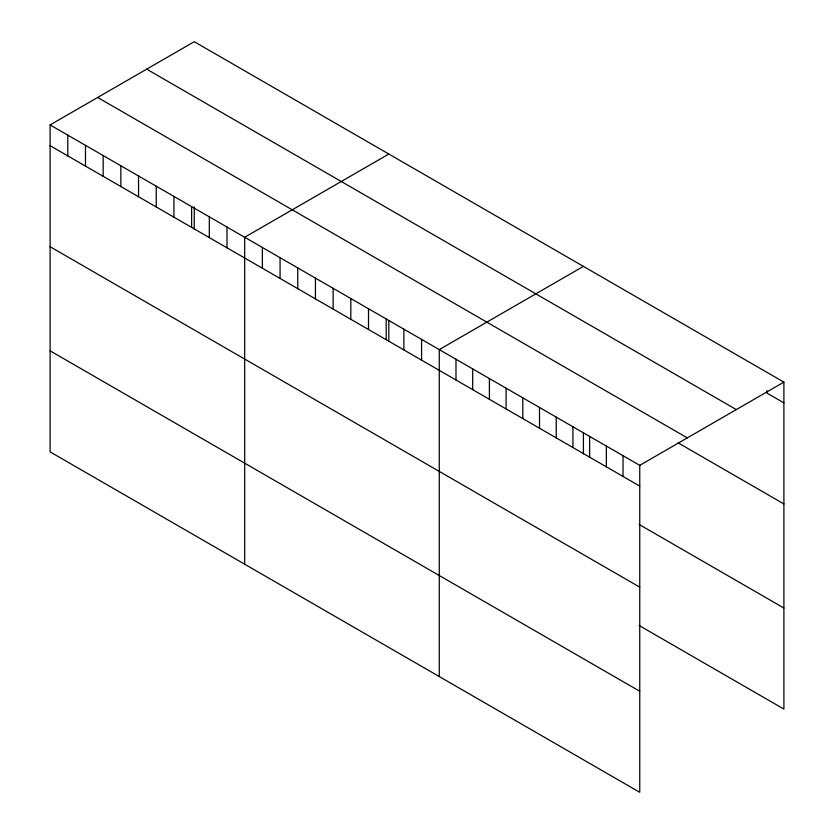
<?xml version="1.0" encoding="UTF-8"?>
<svg xmlns="http://www.w3.org/2000/svg" width="834" height="834" viewBox="0 0 834 834"><rect width="100%" height="100%" fill="white"/><g stroke="black" fill="none" stroke-linecap="round" stroke-linejoin="round"><path stroke-width="1.25" d="M50.103 124.923L639.751 465.351L639.751 792.3L50.103 451.872L50.103 124.923L194.249 41.7L783.897 382.128L783.897 709.077L639.105 625.479M388.832 154.04L244.685 237.263L244.685 564.211M583.414 266.38L439.268 349.602L439.268 676.551M639.751 465.351L783.897 382.128M783.897 402.885L767.186 393.241L767.186 390.646M146.68 69.159L736.328 409.598M97.672 97.463L687.32 437.892M678.094 442.844L783.897 503.934M50.103 145.679L639.751 486.107M639.105 524.44L783.897 608.038M50.103 246.728L639.751 587.157M50.103 350.833L639.751 691.261M623.04 455.708L623.04 476.464M606.339 446.065L606.339 466.821M589.628 436.411L589.628 457.178M583.414 432.804L583.414 453.873M572.927 426.768L572.927 447.535M556.215 417.125L556.215 437.881M539.504 407.482L539.504 428.238M522.803 397.839L522.803 418.595M506.092 388.185L506.092 408.952M489.391 378.542L489.391 399.298M472.68 368.899L472.68 389.655M455.979 359.256L455.979 380.012M421.577 339.396L421.577 360.152M403.885 329.18L403.885 349.936M388.832 320.454L388.832 341.523M386.205 318.963L386.205 339.73M368.513 308.757L368.513 329.513M350.822 298.541L350.822 319.297M333.131 288.335L333.131 309.091M315.44 278.118L315.44 298.874M297.759 267.902L297.759 288.658M280.068 257.696L280.068 278.452M262.376 247.479L262.376 268.235M226.994 227.056L226.994 247.813M209.303 216.84L209.303 237.596M194.249 206.874L194.249 229.183M191.622 206.623L191.622 227.39M173.931 196.417L173.931 217.174M156.239 186.201L156.239 206.957M138.548 175.984L138.548 196.751M120.857 165.778L120.857 186.535M103.166 155.562L103.166 176.318M85.485 145.345L85.485 166.112M67.794 135.139L67.794 155.895"/></g></svg>
